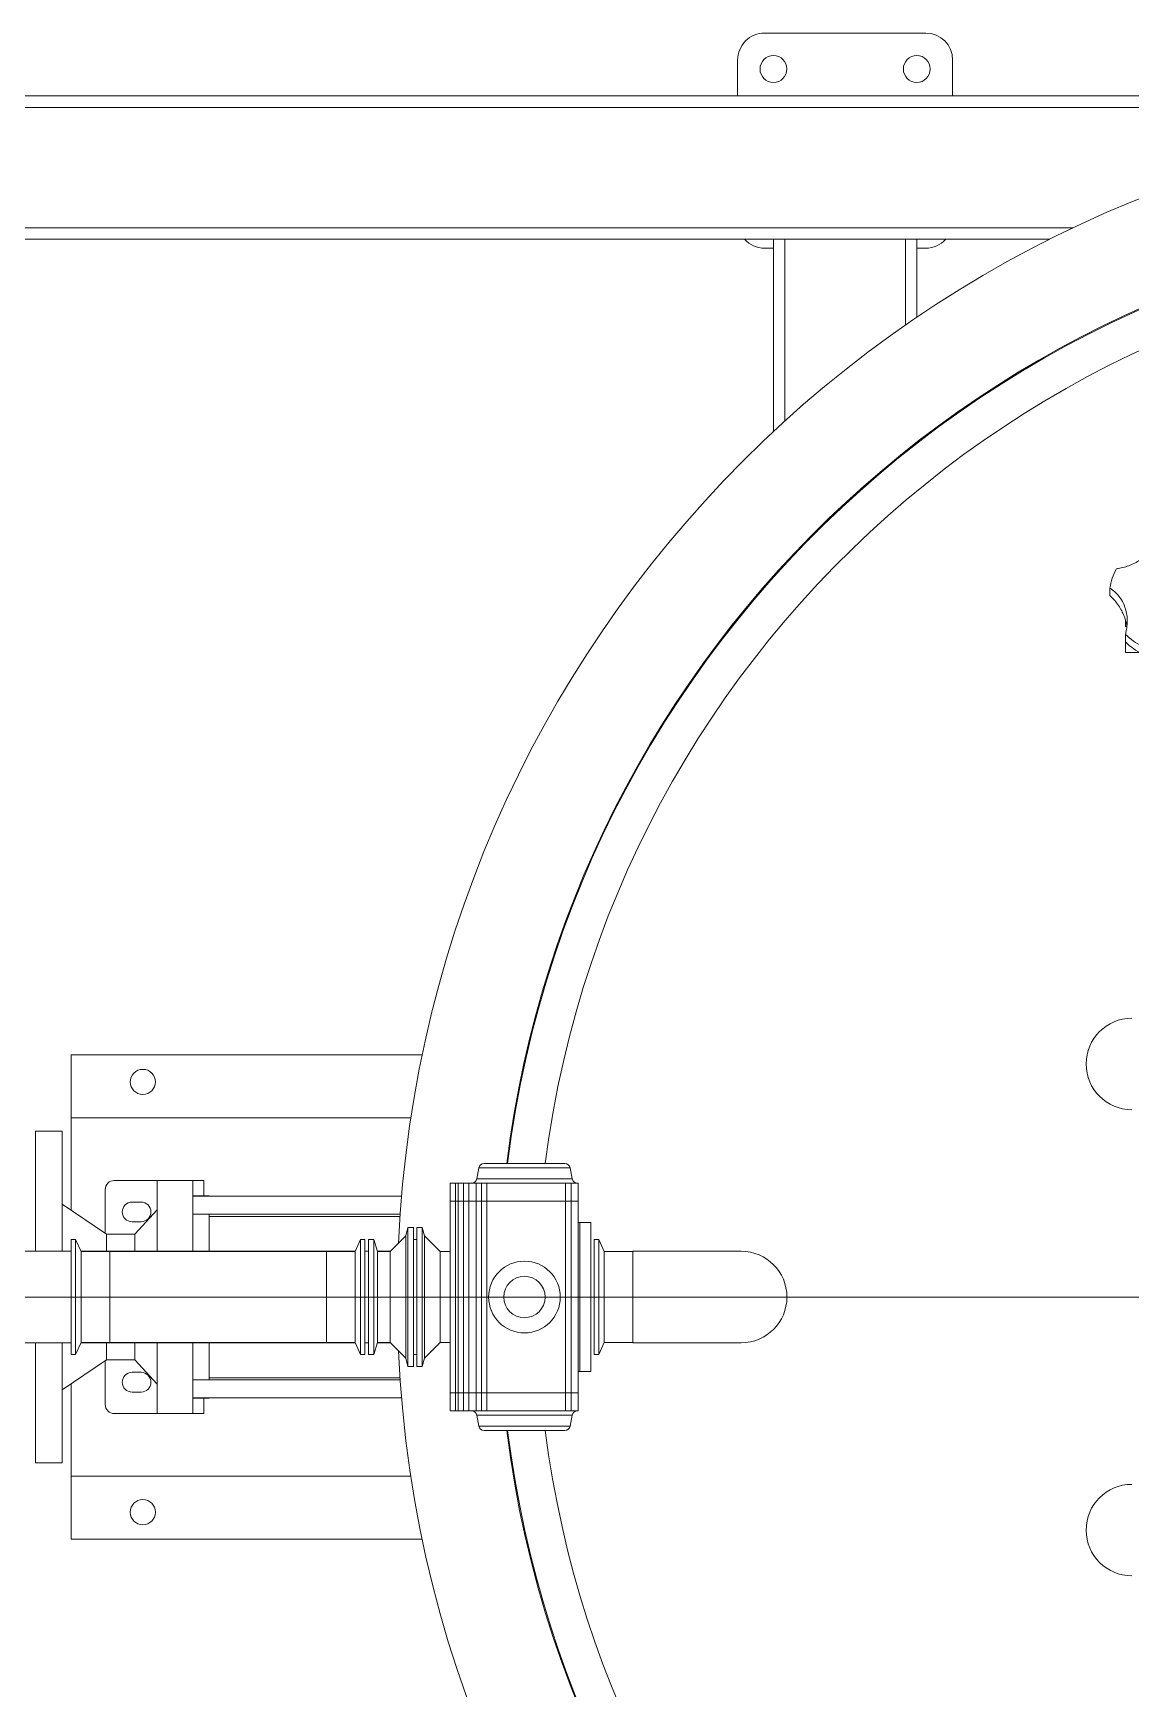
# Model space of a CAD drawing. Extents: x -681219 to -550379, y -242630 to -158199.
# Drawn here: x -648418 to -647806, y -223833 to -222909 of the extents above; entities that cross this region are included whole.
import ezdxf

# ---------------------------------------------------------------- set-up
doc = ezdxf.new("R2010")
doc.units = 0
doc.header["$LTSCALE"] = 1000
doc.linetypes.add('CENTER', pattern=[50.8, 31.75, -6.35, 6.35, -6.35])
doc.layers.get('0').update_dxf_attribs({"linetype": 'CONTINUOUS'})
doc.layers.add('famsun', color=7, linetype='CONTINUOUS', lineweight=0)

# ---------------------------------------------------------------- blocks, each defined once
blk = doc.blocks.new('Meat tank 1000l-V')
for p, q in [((646.05, 135), (842, 135)), ((842, 100), (842, 135)), ((652.38, 100), (842, 100)), ((842, 48.39), (842, 100)), ((862, 92.5), (847, 92.5)), ((847, 92.5), (847, 25.5)), ((862, 92.5), (862, 25.5)), ((611.54, 74.5), (566.46, 74.5)), ((563.5, 72.02), (562.44, 65.98)), ((615.56, 65.98), (562.44, 65.98)), ((563.5, 72.02), (614.5, 72.02)), ((615.56, 65.98), (614.5, 72.02)), ((768, 56.5), (768, 65)), ((774, 65), (768, 65)), ((774, 65), (794, 65)), ((774, 25.5), (774, 65)), ((794, 25.5), (794, 65)), ((818, 65), (794, 65)), ((559, 63.5), (559, 53.5)), ((563, 63.5), (559, 63.5)), ((563, 63.5), (563, 53.5)), ((566, 63.5), (563, 63.5)), ((566, 63.5), (566, 53.5)), ((610, 63.5), (566, 63.5)), ((610, 63.5), (610, 53.5)), ((613, 63.5), (610, 63.5)), ((613, 63.5), (613, 53.5)), ((616, 63.5), (613, 63.5)), ((616, 63.5), (616, 53.5)), ((620, 63.5), (616, 63.5)), ((620, 63.5), (620, 53.5)), ((623, 63.5), (620, 63.5)), ((623, 63.5), (623, 53.5)), ((626, 63.5), (623, 63.5)), ((626, 63.5), (626, 53.5)), ((627.5, 63.5), (626, 63.5)), ((627.5, 63.5), (627.5, 53.5)), ((630.5, 63.5), (627.5, 63.5)), ((630.5, 63.5), (630.5, 53.5)), ((774, 56.27), (657.6, 56.27)), ((774, 56.5), (765, 56.5)), ((765, 56.27), (765, 56.5)), ((823, 35.44), (823, 60)), ((559, 53.5), (559, -53.5)), ((563, 53.5), (559, 53.5)), ((563, -53.5), (563, 53.5)), ((563, 53.5), (566, 53.5)), ((566, 53.5), (566, -53.5)), ((610, 53.5), (566, 53.5)), ((610, -53.5), (610, 53.5)), ((610, 53.5), (613, 53.5)), ((613, 53.5), (613, -53.5)), ((613, 53.5), (616, 53.5)), ((616, 53.5), (616, -53.5)), ((620, 53.5), (616, 53.5)), ((620, -53.5), (620, 53.5)), ((620, 53.5), (623, 53.5)), ((623, 53.5), (623, -53.5)), ((623, 53.5), (626, 53.5)), ((626, 53.5), (626, -53.5)), ((627.5, 53.5), (626, 53.5)), ((627.5, -53.5), (627.5, 53.5)), ((627.5, 53.5), (630.5, 53.5)), ((630.5, 53.5), (630.5, -53.5)), ((658.38, 46.27), (774, 46.27)), ((765, 25.5), (765, 46.27)), ((806.49, 35), (794, 48.57)), ((803, 53), (808, 53)), ((847, 51.8), (822.36, 35)), ((552, -41.5), (552, 41.5)), ((558, 41.5), (552, 41.5)), ((558, -41.5), (558, 41.5)), ((559, 41.5), (558, 41.5)), ((646, 38.75), (644.77, 34.17)), ((649, 38.75), (646, 38.75)), ((646, 38.75), (646, 17.53)), ((649, 38.75), (649, 17.53)), ((654, 38.75), (651, 38.75)), ((651, 13.63), (651, 38.75)), ((655.23, 34.17), (654, 38.75)), ((654, 13.63), (654, 38.75)), ((765, 45), (658.46, 45)), ((808, 42), (803, 42)), ((547.5, 32), (544.5, 25.4)), ((550, 32), (547.5, 32)), ((547.5, 32), (547.5, -28.74)), ((550, 32), (550, -28.74)), ((644.77, 34.17), (636, 25.4)), ((644.77, 34.17), (644.77, 15.46)), ((651, 32), (649, 32)), ((664, 25.4), (655.23, 34.17)), ((655.23, 12.02), (655.23, 34.17)), ((673, 32), (671, 25.4)), ((676, 32), (673, 32)), ((673, 11.26), (673, 32)), ((676, 11.26), (676, 32)), ((680.5, 32), (678, 32)), ((678, -32), (678, 32)), ((683.5, 25.4), (680.5, 32)), ((680.5, -32), (680.5, 32)), ((822.36, 35), (806.49, 35)), ((806.49, 35), (806.49, 25.5)), ((822.36, 35), (822.36, 25.5)), ((839.5, 32), (836.5, 25.4)), ((842, 32), (839.5, 32)), ((839.5, 32), (839.5, -32)), ((842, 32), (842, -32)), ((528.5, 25.5), (468, 25.5)), ((528.5, -25.5), (528.5, 25.5)), ((544.5, 25.4), (528.5, 25.4)), ((544.5, 25.4), (544.5, -22.82)), ((636, 25.4), (630.5, 25.4)), ((636, 25.4), (636, 11.49)), ((671.03, 25.5), (663.9, 25.5)), ((671, 25.4), (664, 25.4)), ((664, 8.93), (664, 25.4)), ((671, 8.93), (671, 25.4)), ((678, 25.5), (676, 25.5)), ((760, 25.5), (683.45, 25.5)), ((699.5, 25.4), (683.5, 25.4)), ((683.5, -25.4), (683.5, 25.4)), ((760, 25.4), (699.5, 25.4)), ((699.5, -25.4), (699.5, 25.4)), ((820.5, 25.5), (760, 25.5)), ((820.5, 25.4), (760, 25.4)), ((836.55, 25.5), (820.5, 25.5)), ((820.5, 25.5), (820.5, 25.4)), ((836.5, 25.4), (820.5, 25.4)), ((820.5, 25.4), (820.5, -25.4)), ((836.5, 25.4), (836.5, -25.4)), ((1208.5, 25.5), (842, 25.5)), ((636, 11.49), (636, -25.4)), ((644.77, 15.46), (644.77, -34.17)), ((646, 17.53), (646, -38.75)), ((649, 17.53), (649, -38.75)), ((651, -38.75), (651, 13.63)), ((654, -38.75), (654, 13.63)), ((655.23, -34.17), (655.23, 12.02)), ((673, -32), (673, 11.26)), ((676, -32), (676, 11.26)), ((664, -25.4), (664, 8.93)), ((671, -25.4), (671, 8.93)), ((468, -25.5), (528.5, -25.5)), ((528.5, -25.4), (544.5, -25.4)), ((544.5, -22.82), (544.5, -25.4)), ((544.5, -25.4), (547.5, -32)), ((630.5, -25.4), (636, -25.4)), ((636, -25.4), (644.77, -34.17)), ((655.23, -34.17), (664, -25.4)), ((663.9, -25.5), (671.03, -25.5)), ((664, -25.4), (671, -25.4)), ((671, -25.4), (673, -32)), ((676, -25.5), (678, -25.5)), ((680.5, -32), (683.5, -25.4)), ((683.45, -25.5), (760, -25.5)), ((683.5, -25.4), (699.5, -25.4)), ((699.5, -25.4), (760, -25.4)), ((757.74, -25.4), (760, -25.5)), ((760, -25.4), (820.5, -25.4)), ((760, -25.5), (761.05, -25.48)), ((760, -25.5), (820.5, -25.5)), ((765, -46.27), (765, -25.5)), ((774, -65), (774, -25.5)), ((794, -65), (794, -25.5)), ((806.49, -25.5), (806.49, -35)), ((820.5, -25.4), (836.5, -25.4)), ((820.5, -25.4), (820.5, -25.5)), ((820.5, -25.5), (836.55, -25.5)), ((822.36, -25.5), (822.36, -35)), ((836.5, -25.4), (839.5, -32)), ((842, -25.5), (1208.5, -25.5)), ((847, -25.5), (847, -92.5)), ((862, -25.5), (862, -92.5)), ((547.5, -28.74), (547.5, -32)), ((547.5, -32), (550, -32)), ((550, -28.74), (550, -32)), ((644.77, -34.17), (646, -38.75)), ((649, -32), (651, -32)), ((654, -38.75), (655.23, -34.17)), ((673, -32), (676, -32)), ((678, -32), (680.5, -32)), ((794, -48.57), (806.49, -35)), ((806.49, -35), (822.36, -35)), ((822.36, -35), (847, -51.8)), ((823, -60), (823, -35.44)), ((839.5, -32), (842, -32)), ((558, -41.5), (552, -41.5)), ((559, -41.5), (558, -41.5)), ((646, -38.75), (649, -38.75)), ((651, -38.75), (654, -38.75)), ((658.46, -45), (765, -45)), ((803, -42), (808, -42)), ((559, -53.5), (559, -63.5)), ((563, -53.5), (559, -53.5)), ((566, -53.5), (563, -53.5)), ((563, -63.5), (563, -53.5)), ((610, -53.5), (566, -53.5)), ((566, -63.5), (566, -53.5)), ((613, -53.5), (610, -53.5)), ((610, -63.5), (610, -53.5)), ((616, -53.5), (613, -53.5)), ((613, -63.5), (613, -53.5)), ((620, -53.5), (616, -53.5)), ((616, -63.5), (616, -53.5)), ((623, -53.5), (620, -53.5)), ((620, -63.5), (620, -53.5)), ((626, -53.5), (623, -53.5)), ((623, -63.5), (623, -53.5)), ((627.5, -53.5), (626, -53.5)), ((626, -63.5), (626, -53.5)), ((630.5, -53.5), (627.5, -53.5)), ((627.5, -63.5), (627.5, -53.5)), ((630.5, -63.5), (630.5, -53.5)), ((774, -46.27), (658.38, -46.27)), ((808, -53), (803, -53)), ((842, -100), (842, -48.39)), ((563, -63.5), (559, -63.5)), ((566, -63.5), (563, -63.5)), ((610, -63.5), (566, -63.5)), ((613, -63.5), (610, -63.5)), ((616, -63.5), (613, -63.5)), ((620, -63.5), (616, -63.5)), ((623, -63.5), (620, -63.5)), ((626, -63.5), (623, -63.5)), ((627.5, -63.5), (626, -63.5)), ((630.5, -63.5), (627.5, -63.5)), ((657.6, -56.27), (774, -56.27)), ((765, -56.5), (765, -56.27)), ((765, -56.5), (774, -56.5)), ((768, -65), (768, -56.5)), ((562.44, -65.98), (563.5, -72.02)), ((615.56, -65.98), (562.44, -65.98)), ((563.5, -72.02), (614.5, -72.02)), ((614.5, -72.02), (615.56, -65.98)), ((774, -65), (768, -65)), ((774, -65), (794, -65)), ((818, -65), (794, -65)), ((611.54, -74.5), (566.46, -74.5)), ((652.38, -100), (842, -100)), ((842, -135), (842, -100)), ((847, -92.5), (862, -92.5)), ((646.05, -135), (842, -135)), ((245.64, -359.56), (253.53, -359.56)), ((253.53, -359.56), (253.53, -365.43)), ((253.54, -369.63), (253.54, -365.44)), ((253.53, -374.05), (252.77, -374.05)), ((253.53, -374.05), (253.53, -377.66)), ((262.22, -391.23), (262.22, -395.42)), ((443.6, -590), (443.6, -488.69)), ((450, -590), (450, -482.8)), ((376.4, -590), (376.4, -542.15)), ((370, -590), (370, -546.53)), ((295.8, -590), (370, -590)), ((370, -585), (365, -585)), ((370, -590), (376.4, -590)), ((376.4, -590), (443.6, -590)), ((443.6, -590), (450, -590)), ((455, -585), (450, -585)), ((450, -590), (1243.6, -590)), ((282.68, -596.4), (1243.6, -596.4)), ((12.5, -663.6), (1443.6, -663.6)), ((22.96, -670), (1450, -670)), ((350, -670), (350, -690)), ((470, -690), (470, -670)), ((365, -705), (455, -705))]:
    blk.add_line(p, q)
at = {"color": 8, "linetype": 'CENTER'}
blk.add_line((-973.46, 0), (1502.39, 0), dxfattribs=at)
at = {"flags": 128}
blk.add_lwpolyline([(760.56, 25.49), (758.49, 25.46), (758.3, 25.44)], dxfattribs=at)
for centre, radius in [((802, 120), 7), ((589, 0), 20), ((589, 0), 11.56), ((802, -120), 7), ((370, -685), 7.5), ((450, -685), 7.5)]:
    blk.add_circle(centre, radius)
for centre, radius, start, end in [((0, 0), 660, 2.61273, 270), ((0, 0), 603.52, 7.09085, 270), ((0, 0), 603, 90, 352.90303), ((0, 0), 603, 7.09697, 90), ((0, 0), 582.25, 90, 352.6487), ((0, 0), 582.25, 7.3513, 90), ((250, 130), 25.5, 270, 90), ((566.46, 71.5), 3, 90, 170), ((611.54, 71.5), 3, 10, 90), ((559.48, 66.5), 3, 270, 350), ((618.52, 66.5), 3, 190, 270), ((818, 60), 5, 0, 90), ((803, 47.5), 5.5, 90, 270), ((808, 47.5), 5.5, 270, 90), ((468, 0), 25.5, 90, 270), ((0, 0), 660, 270, 357.38727), ((803, -47.5), 5.5, 90, 270), ((808, -47.5), 5.5, 270, 90), ((559.48, -66.5), 3, 10, 90), ((618.52, -66.5), 3, 90, 170), ((818, -60), 5, 270, 0), ((566.46, -71.5), 3, 190, 270), ((611.54, -71.5), 3, 270, 350), ((0, 0), 603.52, 270, 352.90915), ((250, -130), 25.5, 270, 90), ((230.43, -388.26), 32.48, 44.64283, 65.23587), ((230.43, -392.45), 32.48, 44.64283, 65.23587), ((231.85, -391.21), 30.65, 330.70459, 352.11142), ((365, -600), 15, 90, 138.18969), ((455, -600), 15, 41.81031, 90), ((365, -690), 15, 180, 270), ((455, -690), 15, 270, 0)]:
    blk.add_arc(centre, radius, start, end)
for points, knots in [([(262.22, -395.42), (261.32, -394.8), (259.5, -393.54), (257.16, -391.03), (255.19, -388.07), (253.76, -384.8), (252.85, -381.31), (252.48, -377.78), (252.62, -374.19), (253.06, -371.48), (253.45, -369.98), (253.54, -369.63)], [0, 0, 0, 0, 0.1222035, 0.2476278, 0.3699342, 0.4962017, 0.6119194, 0.7310499, 0.8463044, 0.9644464, 1, 1, 1, 1]), ([(252.75, -373.86), (252.78, -374.19), (252.89, -375.36), (253.42, -377.46), (254.35, -380.13), (255.67, -382.92), (257.4, -385.76), (259.59, -388.65), (261.31, -390.34), (262.22, -391.23)], [0, 0, 0, 0, 0.054127, 0.194096, 0.330656, 0.471592, 0.638081, 0.809313, 1, 1, 1, 1]), ([(235.87, -422.15), (236.32, -421.21), (237.21, -419.3), (239.19, -416.54), (241.64, -413.92), (244.46, -411.63), (247.58, -409.69), (250.82, -408.17), (254.19, -407.04), (256.79, -406.46), (258.25, -406.26), (258.59, -406.21)], [0, 0, 0, 0, 0.1222035, 0.2476278, 0.3699342, 0.4962017, 0.6119194, 0.7310499, 0.8463044, 0.9644464, 1, 1, 1, 1])]:
    blk.add_open_spline(points, degree=3, knots=knots)

msp = doc.modelspace()

# ---------------------------------------------------------------- block references
at = {"layer": 'famsun', "color": 2, "rotation": 180}
msp.add_blockref('Meat tank 1000l-V', (-647555.0816, -223613.9565), dxfattribs=at)

doc.saveas('drawing.dxf')
